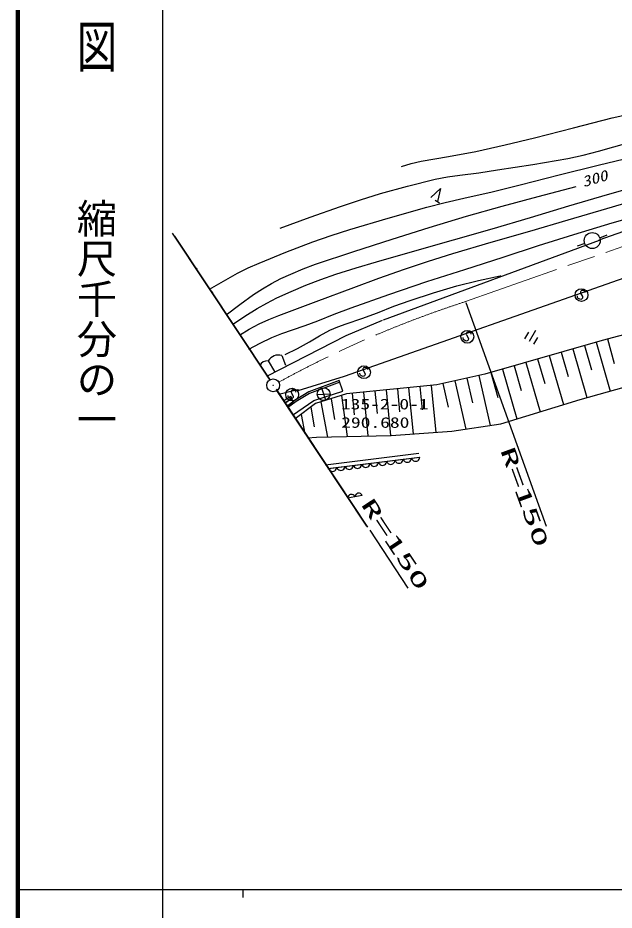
# Model space of a CAD drawing. Units: millimetres, scale not verified. Extents: x 300721 to 940721, y 14804 to 374804.
# Drawn here: x 300721 to 374922, y 197213 to 308262 of the extents above; entities that cross this region are included whole.
import ezdxf
from ezdxf.enums import TextEntityAlignment as Align

# ---------------------------------------------------------------- set-up
doc = ezdxf.new("R2010")
doc.units = ezdxf.units.MM
doc.header["$LTSCALE"] = 1000
doc.linetypes.add('CHAIN', pattern=[18.5, 12, -1.5, 3.5, -1.5])
for name, color, linetype, lineweight in [('M-BGD', 7, 'Continuous', 25), ('M-BMK', 2, 'CHAIN', 13), ('M-TTL', 2, 'Continuous', 140), ('M-TTL-BAND', 7, 'Continuous', 25)]:
    doc.layers.add(name, color=color, linetype=linetype, lineweight=lineweight)
doc.layers.add('M-BMK-SRVR', color=3, linetype='Continuous')
doc.styles.add('@ＭＳ ゴシック', font='')
doc.styles.add('ＭＳ ゴシック', font='')
doc.styles.get('@ＭＳ ゴシック').set_extended_font_data('@MS Gothic')
doc.styles.get('ＭＳ ゴシック').set_extended_font_data('MS Gothic')

# ---------------------------------------------------------------- blocks, each defined once
blk = doc.blocks.new('BUHIN1')
at = {"color": 7, "linetype": 'Continuous', "lineweight": 25}
for radius in [796, 24]:
    blk.add_circle((0, 0), radius, dxfattribs=at)
blk = doc.blocks.new('BUHIN41')
at = {"color": 7, "linetype": 'Continuous', "lineweight": 25}
blk.add_line((-276, -763), (272, -1092), dxfattribs=at)
blk.add_lwpolyline([(-828, -431), (412, 686), (8, -934)], dxfattribs=at)
blk = doc.blocks.new('BUHIN45')
at = {"color": 3, "linetype": 'Continuous', "lineweight": 25}
for p, q in [((-796, -35), (794, 32)), ((252, -756), (-255, 753))]:
    blk.add_line(p, q, dxfattribs=at)
blk.add_circle((0, 0), 796, dxfattribs=at)
blk = doc.blocks.new('BUHIN47')
at = {"color": 7, "linetype": 'Continuous', "lineweight": 25}
blk.add_circle((0, 0), 995, dxfattribs=at)
blk = doc.blocks.new('BUHIN49')
at = {"color": 7, "linetype": 'Continuous', "lineweight": 25}
blk.add_lwpolyline([(478, 315), (465, 378), (428, 433), (365, 490), (258, 554), (155, 584), (48, 578), (-42, 529), (-92, 452), (-120, 399), (-134, 314), (-108, 247), (136, -194), (140, -280), (116, -382), (59, -460), (-4, -511), (-89, -544), (-214, -511), (-371, -416), (-434, -365), (-480, -295), (-504, -210), (-505, -103)], dxfattribs=at)
blk.add_circle((0, 0), 796, dxfattribs=at)
blk = doc.blocks.new('BUHIN60')
at = {"color": 7, "linetype": 'Continuous', "lineweight": 25}
blk.add_lwpolyline([(456, 79), (404, 178), (334, 257), (227, 342), (118, 379), (5, 395), (-137, 371), (-238, 318), (-329, 246), (-400, 130), (-437, 33), (-456, -79)], dxfattribs=at)
blk = doc.blocks.new('BUHIN40')
at = {"color": 7, "linetype": 'Continuous', "lineweight": 25}
for p, q in [((-464, 470), (-959, -353)), ((412, 686), (-412, -686)), ((633, -189), (139, -1012))]:
    blk.add_line(p, q, dxfattribs=at)
blk = doc.blocks.new('BUHIN69')
at = {"color": 7, "linetype": 'Continuous', "lineweight": 25}
blk.add_lwpolyline([(-517, -64), (-463, -178), (-389, -271), (-274, -372), (-153, -420), (-27, -444), (133, -424), (250, -370), (356, -294), (443, -168), (490, -60), (517, 64)], dxfattribs=at)

msp = doc.modelspace()

# ---------------------------------------------------------------- linework, layer by layer
at = {"layer": 'M-BGD'}
for p, q in [((383711, 284356), (373017, 280576)), ((319933, 281478), (332074, 263150)), ((320218, 281089), (332028, 263290)), ((373135, 280892), (374073, 281241)), ((373075, 280572), (346172, 270636)), ((371262, 280190), (370326, 279837)), ((341380, 263678), (376992, 276176)), ((356485, 272854), (366457, 245014)), ((341559, 268730), (346109, 270638)), ((380311, 269925), (373419, 268121)), ((331689, 263667), (341559, 268730)), ((373419, 268121), (358829, 263919)), ((372690, 267911), (374444, 261820)), ((374108, 268302), (374910, 265240)), ((368312, 266650), (369189, 263608)), ((369772, 267070), (371522, 260993)), ((371230, 267491), (372107, 264449)), ((331868, 265568), (332648, 264254)), ((333573, 266250), (334011, 265033)), ((365394, 265810), (366277, 262746)), ((366854, 266230), (368612, 260124)), ((361017, 264549), (362802, 258355)), ((362476, 264969), (363365, 261883)), ((363935, 265390), (365707, 259240)), ((370710, 260763), (383390, 264351)), ((335598, 261890), (341380, 263678)), ((358829, 263919), (352865, 262584)), ((356592, 263418), (357276, 260364)), ((358083, 263752), (359473, 257543)), ((359558, 264129), (360454, 261021)), ((340706, 263114), (336910, 261699)), ((340774, 262926), (336999, 261519)), ((341174, 261810), (340706, 263114)), ((352865, 262584), (341622, 261463)), ((347946, 262094), (348231, 259244)), ((349352, 262234), (349925, 256488)), ((350757, 262374), (351046, 259477)), ((352163, 262514), (352745, 256675)), ((353611, 262751), (354272, 259796)), ((355102, 263084), (356447, 257075)), ((332857, 262040), (344238, 244888)), ((332902, 261900), (344110, 244981)), ((333167, 261435), (333185, 261445)), ((333185, 261445), (335524, 262024)), ((333717, 260607), (334681, 261161)), ((334830, 260901), (334681, 261161)), ((336910, 261699), (335243, 260663)), ((336999, 261519), (335354, 260497)), ((335524, 262024), (335598, 261890)), ((337562, 260650), (341174, 261810)), ((341622, 261463), (337772, 260262)), ((340980, 261263), (341702, 256161)), ((342325, 261533), (342591, 258862)), ((343730, 261673), (344273, 256228)), ((345136, 261813), (345412, 259039)), ((346541, 261953), (347104, 256303)), ((333883, 260357), (334830, 260901)), ((334830, 260901), (333953, 260251)), ((335243, 260663), (334184, 259904)), ((334200, 260113), (334651, 259357)), ((335354, 260497), (334294, 259737)), ((334911, 258807), (337562, 260650)), ((337772, 260262), (335221, 258340)), ((338414, 260462), (339232, 256097)), ((339697, 260862), (340125, 258289)), ((360824, 257753), (370710, 260763)), ((335958, 258896), (336451, 256486)), ((337167, 259806), (337587, 257360)), ((354703, 256805), (360824, 257753)), ((347164, 256304), (354703, 256805)), ((336775, 255998), (337883, 256061)), ((337883, 256061), (347164, 256304)), ((338997, 252650), (350620, 254080)), ((339306, 252184), (350681, 253583)), ((339378, 252185), (350743, 253584)), ((343584, 248799), (341760, 248485)), ((344518, 244516), (349255, 237286))]:
    msp.add_line(p, q, dxfattribs=at)
for points in [[(348472, 289774), (349680, 290124), (350904, 290415), (354316, 290999), (357716, 291642), (361375, 292455), (365019, 293326), (369845, 294578), (374687, 295800), (378294, 296613), (381885, 297483), (384271, 298152), (386641, 298878), (390558, 300145), (394494, 301354), (398297, 302411), (402114, 303409), (406950, 304619), (411790, 305851), (412997, 306168), (414203, 306486)], [(333368, 282069), (337105, 283461), (340863, 284796), (343346, 285625), (345846, 286397), (349227, 287318), (352631, 288183), (354175, 288456), (355730, 288669), (358082, 288972), (360420, 289333), (364789, 290023), (369158, 290775), (371062, 291188), (372961, 291661), (376809, 292729)], [(324556, 274479), (326292, 275510), (328065, 276492), (329381, 277141), (330734, 277740), (334081, 279096), (337444, 280395), (339718, 281186), (342023, 281924), (346806, 283326), (351611, 284710), (353906, 285294), (356224, 285822), (359731, 286618), (363234, 287474), (368067, 288704), (372913, 289915), (377240, 290976)], [(327443, 270090), (328957, 271118), (330510, 272100), (331711, 272774), (332951, 273400), (334744, 274218), (336572, 274985), (338425, 275710), (340307, 276381), (342814, 277170), (345340, 277903), (350140, 279260), (354942, 280641), (359734, 282017), (364525, 283435), (369301, 284880), (374096, 286288), (378895, 287630)], [(326635, 271289), (328329, 272577), (330053, 273813), (331146, 274527), (332268, 275187), (333457, 275809), (334683, 276382), (336204, 277018), (337752, 277600), (342522, 279173), (347300, 280701), (351907, 282163), (356536, 283569), (360982, 284832), (365451, 286038), (367831, 286666), (370212, 287290)], [(328289, 268787), (329504, 269502), (330754, 270168), (331955, 270710), (333191, 271201), (337862, 272948), (342531, 274718), (345657, 275883), (348813, 276996), (351819, 277993), (354843, 278933), (359628, 280335), (364429, 281723), (369214, 283126), (374007, 284537), (378791, 285946)], [(329447, 267042), (330867, 267778), (332318, 268462), (333589, 268965), (334892, 269416), (336473, 269954), (338032, 270548), (340097, 271384), (342182, 272164), (346881, 273820), (351602, 275438), (356353, 276949), (361107, 278484), (365493, 279925), (369898, 281308), (374674, 282739), (379475, 284131)], [(322924, 277006), (322987, 277054), (323050, 277103)], [(333970, 266352), (335513, 267128), (337028, 267959), (338276, 268701), (339558, 269391), (340545, 269819), (341566, 270196), (343524, 270855), (345458, 271569), (347497, 272361), (349555, 273096), (352451, 274037), (355366, 274922), (358049, 275565), (360739, 276147), (360779, 276146), (360819, 276145)], [(324858, 274089), (324923, 274133), (324988, 274176)], [(327274, 270444), (327321, 270477), (327376, 270515)], [(333923, 260380), (334172, 259946), (335039, 260444), (334790, 260878)]]:
    msp.add_lwpolyline(points, dxfattribs=at)
for centre, radius, start, end in [((331755, 264538), 1037, 83.70933, 154.8395), ((333175, 264773), 1530, 74.93151, 148.67131), ((330954, 264106), 861, 91.74731, 93.25046), ((334667, 260795), 99.5, 203.77236, 223.47114), ((334667, 260795), 99.5, 29.60313, 35.96202)]:
    msp.add_arc(centre, radius, start, end, dxfattribs=at)
at = {"layer": 'M-BMK'}
msp.add_line((356430, 272951), (384470, 282789), dxfattribs=at)
msp.add_arc((397510, 145826), 133597, 107.88089, 118.80142, dxfattribs=at)
at = {"layer": 'M-TTL'}
msp.add_line((300721, 374804), (300721, 14804), dxfattribs=at)
at = {"layer": 'M-TTL-BAND'}
for p, q in [((318721, 364804), (318721, 14804)), ((300721, 199804), (839721, 199804)), ((328721, 199804), (328721, 198804))]:
    msp.add_line(p, q, dxfattribs=at)

# ---------------------------------------------------------------- block references
at = {"layer": 'M-BGD'}
for name, p in [('BUHIN41', (352919, 286324)), ('BUHIN47', (372198, 280543)), ('BUHIN49', (370857, 273757)), ('BUHIN49', (356652, 268570)), ('BUHIN40', (364743, 268656)), ('BUHIN49', (343788, 264163)), ('BUHIN1', (332493, 262528)), ('BUHIN49', (334848, 261378)), ('BUHIN69', (347127, 253139)), ('BUHIN69', (348160, 253266)), ('BUHIN69', (349193, 253393)), ('BUHIN69', (350227, 253520)), ('BUHIN69', (339895, 252249)), ('BUHIN69', (340928, 252376)), ('BUHIN69', (341961, 252503)), ('BUHIN69', (342994, 252630)), ('BUHIN69', (344027, 252757)), ('BUHIN69', (345061, 252885)), ('BUHIN69', (346094, 253012)), ('BUHIN60', (342216, 248563)), ('BUHIN60', (343128, 248721))]:
    msp.add_blockref(name, p, dxfattribs=at)
at = {"layer": 'M-BMK-SRVR'}
msp.add_blockref('BUHIN45', (338782, 261434), dxfattribs=at)

# ---------------------------------------------------------------- texts
at = {"layer": 'M-BGD', "style": 'ＭＳ ゴシック', "oblique": 15, "width": 1.2}
msp.add_text('300', height=1320, rotation=16.2, dxfattribs=at).set_placement((371241, 286801), align=Align.BOTTOM_LEFT)
at = {"layer": 'M-BGD', "style": 'ＭＳ ゴシック', "width": 2.1}
for rotation, p in [(289.9, (360194, 254308)), (303.4, (342870, 247436))]:
    msp.add_text('R=150', height=1833, rotation=rotation, dxfattribs=at).set_placement(p, align=Align.BOTTOM_LEFT)
at = {"layer": 'M-BMK-SRVR', "style": 'ＭＳ ゴシック', "width": 1.35}
for s, p in [('135-2-0-1', (340921, 259138)), ('290.680', (340957, 256845))]:
    msp.add_text(s, height=1320, dxfattribs=at).set_placement(p, align=Align.BOTTOM_LEFT)
at = {"layer": 'M-TTL-BAND', "style": '@ＭＳ ゴシック', "width": 1.4}
msp.add_text('平  面  図', height=3666, rotation=270, dxfattribs=at).set_placement((310498, 301279), align=Align.MIDDLE_RIGHT)
at = {"layer": 'M-TTL-BAND', "style": '@ＭＳ ゴシック'}
msp.add_text('縮尺千分の一', height=3666, rotation=270, dxfattribs=at).set_placement((310498, 255835), align=Align.MIDDLE_RIGHT)

doc.saveas('drawing.dxf')
